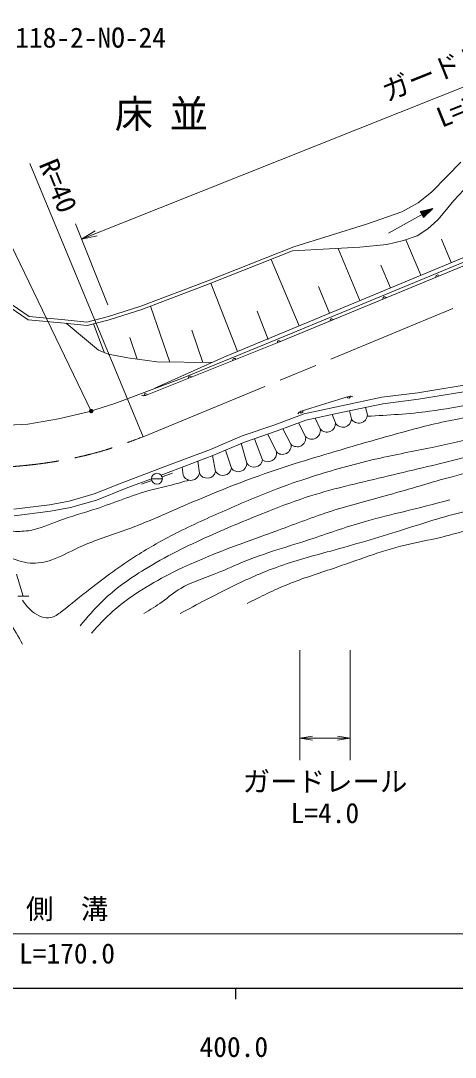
# Model space of a CAD drawing. Units: millimetres, scale not verified. Extents: x 40000 to 680000, y 20000 to 380000.
# Drawn here: x 448451 to 487992, y 198715 to 293120 of the extents above; entities that cross this region are included whole.
import ezdxf
from ezdxf.enums import TextEntityAlignment as Align

# ---------------------------------------------------------------- set-up
doc = ezdxf.new("R2010")
doc.units = ezdxf.units.MM
doc.header["$LTSCALE"] = 1000
doc.linetypes.add('CHAIN', pattern=[18.5, 12, -1.5, 3.5, -1.5])
for name, color, linetype, lineweight in [('M-BGD', 7, 'Continuous', 13), ('M-BMK', 2, 'CHAIN', 13), ('M-STR-HTXT', 7, 'Continuous', 13), ('M-STR-STR3', 7, 'Continuous', 13), ('M-STR-STRC', 7, 'Continuous', 13), ('M-TTL', 2, 'Continuous', 140), ('M-TTL-BAND', 7, 'Continuous', 25), ('M-TTL-TXT', 7, 'Continuous', 13)]:
    doc.layers.add(name, color=color, linetype=linetype, lineweight=lineweight)
doc.styles.add('ＭＳ ゴシック', font='')
doc.styles.get('ＭＳ ゴシック').set_extended_font_data('MS Gothic')

# ---------------------------------------------------------------- blocks, each defined once
blk = doc.blocks.new('filled_dot')
at = {"color": 0, "linetype": 'Continuous', "lineweight": -2, "const_width": 1.25}
blk.add_lwpolyline([(-0.625, 0, 1), (0.625, 0, 1)], format="xyb", close=True, dxfattribs=at)
blk = doc.blocks.new('open_arrow')
at = {"color": 0, "linetype": 'Continuous', "lineweight": -2}
blk.add_lwpolyline([(7.5, 1.25), (0, 0), (7.5, -1.25)], dxfattribs=at)

msp = doc.modelspace()

# ---------------------------------------------------------------- linework, layer by layer
at = {"layer": 'M-BGD'}
for p, q in [((466925, 262472), (522719, 285699)), ((471827, 264109), (519922, 284056)), ((520039, 283780), (471941, 263832)), ((487233, 278942), (488489, 280237)), ((485862, 277534), (487233, 278942)), ((487877, 276759), (488774, 277727)), ((484605, 276543), (485862, 277534)), ((487052, 275754), (487877, 276759)), ((479922, 274601), (483120, 275706)), ((481911, 273785), (485954, 276026)), ((483120, 275706), (484605, 276543)), ((485954, 276026), (484789, 275735)), ((484789, 275735), (485090, 275192)), ((484808, 275740), (485105, 275206)), ((484839, 275748), (485127, 275227)), ((484869, 275755), (485149, 275249)), ((484899, 275763), (485172, 275271)), ((484929, 275770), (485194, 275292)), ((484959, 275778), (485216, 275314)), ((484989, 275785), (485239, 275335)), ((485019, 275793), (485261, 275357)), ((485050, 275800), (485283, 275378)), ((485080, 275808), (485306, 275400)), ((485954, 276026), (485090, 275192)), ((485110, 275815), (485328, 275422)), ((485140, 275823), (485350, 275443)), ((485170, 275830), (485373, 275465)), ((485200, 275838), (485395, 275486)), ((485230, 275845), (485417, 275508)), ((485261, 275853), (485440, 275529)), ((485291, 275860), (485462, 275551)), ((485321, 275868), (485484, 275573)), ((485351, 275875), (485507, 275594)), ((485381, 275883), (485529, 275616)), ((485411, 275890), (485551, 275637)), ((485441, 275898), (485574, 275659)), ((485471, 275905), (485596, 275681)), ((485502, 275913), (485619, 275702)), ((485532, 275921), (485641, 275724)), ((485562, 275928), (485663, 275745)), ((485592, 275936), (485686, 275767)), ((485622, 275943), (485708, 275788)), ((485652, 275951), (485730, 275810)), ((485682, 275958), (485753, 275832)), ((485713, 275966), (485775, 275853)), ((485743, 275973), (485797, 275875)), ((485773, 275981), (485820, 275896)), ((485833, 275996), (485864, 275939)), ((486406, 275001), (487052, 275754)), ((485510, 274176), (486406, 275001)), ((473301, 272515), (479922, 274601)), ((484541, 273530), (485510, 274176)), ((481778, 272740), (483285, 273099)), ((483285, 273099), (484541, 273530)), ((483507, 273175), (484856, 269936)), ((486735, 273229), (487625, 271089)), ((465479, 269444), (473301, 272515)), ((465588, 269164), (473192, 272150)), ((473192, 272150), (479303, 272489)), ((477339, 272380), (479317, 267630)), ((479303, 272489), (481778, 272740)), ((471253, 271388), (473777, 265324)), ((481222, 270859), (482086, 268783)), ((459377, 267109), (465479, 269444)), ((459477, 266826), (465588, 269164)), ((465740, 269224), (468186, 262996)), ((475535, 268908), (476547, 266477)), ((446904, 267407), (449116, 265876)), ((447092, 267642), (449222, 266168)), ((456429, 266168), (459377, 267109)), ((456511, 265879), (459477, 266826)), ((460265, 267128), (462031, 262029)), ((469970, 266658), (470978, 264093)), ((449116, 265876), (452428, 265582)), ((449222, 266168), (452457, 265881)), ((452428, 265582), (454485, 265372)), ((452457, 265881), (454463, 265676)), ((452580, 265569), (454436, 264026)), ((454463, 265676), (456429, 266168)), ((454485, 265372), (456511, 265879)), ((455087, 265523), (456028, 262919)), ((464027, 264944), (465030, 261989)), ((454436, 264026), (455532, 263120)), ((458378, 264267), (459057, 262286)), ((471941, 263832), (459811, 258999)), ((463070, 260542), (471827, 264109)), ((455532, 263120), (456417, 262762)), ((456417, 262762), (458187, 262404)), ((460668, 259641), (466925, 262472)), ((458187, 262404), (460843, 262045)), ((460843, 262045), (465835, 261978)), ((457017, 258272), (463070, 260542)), ((484577, 259236), (490151, 260148)), ((473974, 257549), (478292, 258899)), ((477628, 258043), (481311, 258827)), ((481311, 258827), (484577, 259236)), ((484662, 258642), (490251, 259556)), ((454611, 257488), (457017, 258272)), ((474230, 257322), (477628, 258043)), ((477753, 257456), (481411, 258235)), ((480005, 257218), (479831, 257899)), ((481411, 258235), (484662, 258642)), ((449098, 256380), (451882, 256866)), ((451882, 256866), (454611, 257488)), ((471589, 256328), (474230, 257322)), ((474399, 256745), (477753, 257456)), ((475702, 255937), (475237, 256923)), ((477088, 256496), (476782, 257250)), ((478551, 256848), (478363, 257586)), ((446665, 256245), (449098, 256380)), ((468597, 255307), (471589, 256328)), ((471791, 255763), (474399, 256745)), ((473040, 254558), (472311, 255958)), ((474371, 255251), (473725, 256491)), ((465708, 254084), (468597, 255307)), ((468811, 254747), (471791, 255763)), ((470459, 253129), (469715, 255055)), ((471724, 253850), (470933, 255470)), ((461892, 252632), (465708, 254084)), ((465932, 253527), (468811, 254747)), ((467620, 252361), (467086, 254016)), ((469027, 252827), (468503, 254642)), ((462104, 252071), (465932, 253527)), ((464712, 251921), (464566, 253008)), ((466188, 252063), (465894, 253511)), ((457823, 251106), (461892, 252632)), ((461216, 251738), (462104, 252071)), ((463226, 251721), (463126, 252460)), ((458040, 250547), (460342, 251410)), ((460372, 251231), (459432, 250901)), ((460342, 251405), (461342, 251405)), ((461312, 251571), (462262, 251901)), ((455135, 250031), (457823, 251106)), ((455330, 249463), (458040, 250547)), ((451073, 249040), (452854, 249370)), ((452854, 249370), (455135, 250031)), ((452993, 248785), (455330, 249463)), ((447828, 248643), (451073, 249040)), ((447844, 248040), (451164, 248447)), ((451164, 248447), (452993, 248785)), ((448077, 242717), (448677, 240717)), ((448177, 240717), (449177, 240717))]:
    msp.add_line(p, q, dxfattribs=at)
msp.add_circle((460842, 251405), 500, dxfattribs=at)
for centre, radius, start, end in [((486370, 269816), 150, 22.52572, 202.52572), ((481561, 267821), 150, 22.52572, 202.52572), ((476751, 265827), 150, 22.52572, 202.52572), ((471941, 263832), 150, 22.52572, 201.7227), ((467898, 262221), 150, 21.7227, 201.7227), ((463854, 260610), 150, 21.7227, 201.7227), ((459626, 259464), 500, 246.7227, 291.7227), ((459811, 258999), 150, 21.7227, 201.7227), ((478292, 258899), 150, 197.37225, 17.37225), ((478441, 258422), 500, 62.37225, 107.37225), ((474124, 257071), 500, 107.37225, 152.37225), ((473974, 257549), 150, 197.37225, 17.37225), ((477770, 256875), 781, 209.05059, 358.03335), ((479224, 257245), 781, 210.55376, 358.03335), ((474935, 255791), 781, 223.76788, 10.73522), ((476309, 256429), 781, 219.04931, 4.9037), ((473604, 255098), 781, 223.76788, 11.24747), ((472274, 254405), 781, 225.27283, 11.24747), ((469687, 253245), 781, 212.37362, 351.40325), ((470951, 253735), 781, 230.95061, 8.47529), ((465427, 252237), 781, 203.91086, 347.09741), ((466848, 252481), 781, 212.37898, 351.17795), ((468246, 252829), 781, 216.76121, 359.85321), ((463940, 252038), 781, 203.91086, 351.39045)]:
    msp.add_arc(centre, radius, start, end, dxfattribs=at)
for points, knots in [([(537127, 276743), (535064, 275487), (533000, 274232), (531267, 272589), (530415, 271782), (529643, 270882), (528771, 270093), (527979, 269378), (527105, 268755), (526215, 268162), (524408, 266957), (522534, 265876), (520718, 264685), (519771, 264064), (518841, 263414), (517835, 262902), (516750, 262349), (515578, 261959), (514388, 261683), (512698, 261292), (510971, 261134), (509247, 260970), (507104, 260766), (504965, 260553), (502828, 260316), (499786, 259979), (496747, 259595), (493734, 259038), (491038, 258541), (488364, 257906), (485651, 257553), (483776, 257309), (481883, 257199), (479990, 257090)], [0, 0, 0, 0, 1, 1, 1, 2, 2, 2, 3, 3, 3, 4, 4, 4, 5, 5, 5, 6, 6, 6, 7, 7, 7, 8, 8, 8, 9, 9, 9, 10, 10, 10, 11, 11, 11, 11]), ([(448610, 240334), (448890, 239959), (449169, 239585), (449524, 239296), (449768, 239098), (450047, 238940), (450355, 238839), (450626, 238749), (450919, 238703), (451186, 238756), (451537, 238824), (451843, 239061), (452142, 239296), (453051, 240009), (453892, 240695), (454759, 241373), (456112, 242430), (457528, 243469), (458997, 244406), (460157, 245145), (461349, 245821), (462570, 246442), (464038, 247188), (465547, 247855), (467057, 248519), (468639, 249214), (470221, 249905), (471835, 250513), (472999, 250952), (474179, 251347), (475367, 251718), (477186, 252287), (479023, 252801), (480881, 253224), (482539, 253602), (484213, 253908), (485878, 254253), (487336, 254554), (488788, 254885), (490241, 255208), (491850, 255567), (493461, 255916), (495082, 256220), (496522, 256490), (497970, 256725), (499423, 256912), (501123, 257131), (502830, 257285), (504536, 257465), (505949, 257614), (507361, 257781), (508777, 257854), (510433, 257940), (512093, 257899), (513757, 257909), (514285, 257912), (514813, 257920), (515336, 257992), (515802, 258056), (516263, 258170), (516707, 258324), (518041, 258788), (519221, 259610), (520404, 260402), (521842, 261363), (523286, 262279), (524684, 263269), (526175, 264324), (527613, 265464), (529088, 266551), (530295, 267440), (531527, 268293), (532744, 269168), (533955, 270039), (535152, 270931), (536400, 271744), (537221, 272279), (538064, 272781), (538908, 273282)], [0, 0, 0, 0, 1, 1, 1, 2, 2, 2, 3, 3, 3, 4, 4, 4, 5, 5, 5, 6, 6, 6, 7, 7, 7, 8, 8, 8, 9, 9, 9, 10, 10, 10, 11, 11, 11, 12, 12, 12, 13, 13, 13, 14, 14, 14, 15, 15, 15, 16, 16, 16, 17, 17, 17, 18, 18, 18, 19, 19, 19, 20, 20, 20, 21, 21, 21, 22, 22, 22, 23, 23, 23, 24, 24, 24, 25, 25, 25, 26, 26, 26, 26]), ([(454884, 237343), (455515, 238029), (456146, 238716), (456837, 239337), (457764, 240172), (458800, 240888), (459870, 241539), (460788, 242098), (461732, 242608), (462695, 243076), (465659, 244519), (468801, 245572), (471900, 246720), (473505, 247315), (475098, 247936), (476724, 248458), (478443, 249010), (480197, 249451), (481938, 249937), (483865, 250475), (485776, 251067), (487706, 251594), (489990, 252216), (492302, 252746), (494638, 253124), (495758, 253305), (496883, 253451), (498011, 253572), (499615, 253742), (501223, 253861), (502830, 254003), (505466, 254238), (508096, 254538), (510724, 254834), (512638, 255050), (514551, 255263), (516457, 255582), (517710, 255792), (518961, 256048), (520155, 256455), (522217, 257158), (524113, 258313), (525972, 259488), (527837, 260666), (529665, 261864), (531498, 263061), (534652, 265121), (537821, 267178), (540989, 269235)], [0, 0, 0, 0, 1, 1, 1, 2, 2, 2, 3, 3, 3, 4, 4, 4, 5, 5, 5, 6, 6, 6, 7, 7, 7, 8, 8, 8, 9, 9, 9, 10, 10, 10, 11, 11, 11, 12, 12, 12, 13, 13, 13, 14, 14, 14, 15, 15, 15, 16, 16, 16, 16]), ([(429771, 249682), (430948, 249368), (432124, 249054), (433305, 248756), (434340, 248495), (435379, 248246), (436410, 247972), (437295, 247736), (438174, 247482), (439056, 247233), (440419, 246848), (441789, 246476), (443102, 245949), (443927, 245617), (444729, 245224), (445553, 244898), (446120, 244674), (446697, 244482), (447278, 244276), (447940, 244042), (448607, 243789), (449298, 243731), (449961, 243677), (450646, 243802), (451285, 244020), (452117, 244303), (452872, 244741), (453658, 245110), (454977, 245729), (456385, 246152), (457761, 246649), (459657, 247333), (461493, 248158), (463340, 248957), (465581, 249927), (467839, 250861), (470137, 251682), (472564, 252550), (475037, 253293), (477510, 254023), (479451, 254595), (481392, 255160), (483345, 255690), (485000, 256139), (486663, 256563), (488347, 256876), (489799, 257146), (491268, 257333), (492739, 257485), (494672, 257685), (496610, 257824), (498542, 258030), (500918, 258284), (503285, 258640), (505659, 258896), (507568, 259101), (509482, 259242), (511398, 259441), (512945, 259601), (514493, 259799), (515982, 260242), (516998, 260544), (517987, 260960), (518900, 261493), (520049, 262163), (521080, 263018), (522138, 263833), (524346, 265534), (526673, 267056), (528999, 268578)], [0, 0, 0, 0, 1, 1, 1, 2, 2, 2, 3, 3, 3, 4, 4, 4, 5, 5, 5, 6, 6, 6, 7, 7, 7, 8, 8, 8, 9, 9, 9, 10, 10, 10, 11, 11, 11, 12, 12, 12, 13, 13, 13, 14, 14, 14, 15, 15, 15, 16, 16, 16, 17, 17, 17, 18, 18, 18, 19, 19, 19, 20, 20, 20, 21, 21, 21, 22, 22, 22, 23, 23, 23, 23]), ([(388844, 263140), (389383, 262779), (389922, 262419), (390485, 262105), (391524, 261527), (392647, 261108), (393768, 260693), (396419, 259709), (399057, 258745), (401703, 257784), (403950, 256969), (406202, 256156), (408434, 255291), (409830, 254751), (411219, 254190), (412589, 253588), (414392, 252796), (416163, 251932), (417948, 251095), (419454, 250389), (420970, 249703), (422518, 249101), (424440, 248354), (426411, 247736), (428377, 247107), (429825, 246643), (431272, 246172), (432739, 245777), (434203, 245383), (435687, 245065), (437150, 244665), (438386, 244326), (439607, 243929), (440799, 243450), (441704, 243087), (442593, 242677), (443417, 242162), (444161, 241697), (444853, 241147), (445494, 240542), (446204, 239873), (446852, 239138), (447405, 238340), (447847, 237702), (448229, 237024), (448610, 236346)], [0, 0, 0, 0, 1, 1, 1, 2, 2, 2, 3, 3, 3, 4, 4, 4, 5, 5, 5, 6, 6, 6, 7, 7, 7, 8, 8, 8, 9, 9, 9, 10, 10, 10, 11, 11, 11, 12, 12, 12, 13, 13, 13, 14, 14, 14, 15, 15, 15, 15]), ([(462944, 239129), (464513, 239964), (466082, 240799), (467681, 241581), (469025, 242239), (470389, 242859), (471794, 243367), (473383, 243942), (475023, 244373), (476655, 244821), (478786, 245408), (480904, 246026), (483012, 246691), (484969, 247309), (486917, 247968), (488911, 248436), (490435, 248794), (491985, 249040), (493523, 249350), (495605, 249770), (497663, 250308), (499755, 250638), (502234, 251029), (504760, 251127), (507275, 251178), (508662, 251206), (510046, 251220), (511430, 251261), (512734, 251300), (514039, 251364), (515336, 251511), (517031, 251702), (518714, 252035), (520363, 252466), (521807, 252844), (523226, 253296), (524642, 253796), (526100, 254310), (527555, 254874), (528839, 255707), (529630, 256220), (530356, 256836), (531082, 257452)], [0, 0, 0, 0, 1, 1, 1, 2, 2, 2, 3, 3, 3, 4, 4, 4, 5, 5, 5, 6, 6, 6, 7, 7, 7, 8, 8, 8, 9, 9, 9, 10, 10, 10, 11, 11, 11, 12, 12, 12, 13, 13, 13, 14, 14, 14, 14]), ([(453845, 238008), (454514, 238793), (455183, 239579), (455923, 240293), (457059, 241390), (458363, 242316), (459715, 243147), (461600, 244305), (463580, 245279), (465590, 246182), (467398, 246994), (469231, 247750), (471076, 248478), (472310, 248964), (473549, 249438), (474811, 249839), (475977, 250210), (477163, 250518), (478352, 250812), (480718, 251398), (483094, 251929), (485463, 252508), (488018, 253132), (490565, 253810), (493158, 254226), (494712, 254474), (496282, 254629), (497844, 254834), (499787, 255090), (501718, 255425), (503661, 255665), (505042, 255836), (506429, 255958), (507815, 256081)], [0, 0, 0, 0, 1, 1, 1, 2, 2, 2, 3, 3, 3, 4, 4, 4, 5, 5, 5, 6, 6, 6, 7, 7, 7, 8, 8, 8, 9, 9, 9, 10, 10, 10, 11, 11, 11, 11]), ([(438908, 248812), (440136, 248401), (441363, 247991), (442609, 247617), (444291, 247113), (446005, 246677), (447762, 246617), (448290, 246599), (448822, 246614), (449337, 246706), (450227, 246864), (451067, 247248), (451922, 247568), (453040, 247986), (454184, 248294), (455310, 248667), (456959, 249213), (458569, 249898), (460243, 250361), (460912, 250546), (461591, 250695), (462264, 250866), (462768, 250994), (463269, 251135), (463769, 251275)], [0, 0, 0, 0, 1, 1, 1, 2, 2, 2, 3, 3, 3, 4, 4, 4, 5, 5, 5, 6, 6, 6, 7, 7, 7, 8, 8, 8, 8]), ([(459649, 239128), (460213, 239470), (460776, 239812), (461313, 240198), (461879, 240604), (462415, 241059), (463007, 241416), (463940, 241979), (465011, 242299), (466038, 242700), (466884, 243031), (467701, 243418), (468534, 243764), (470643, 244640), (472859, 245256), (475038, 245968), (476665, 246499), (478272, 247084), (479915, 247550), (481025, 247865), (482151, 248126), (483274, 248400), (484685, 248743), (486089, 249106), (487494, 249470)], [0, 0, 0, 0, 1, 1, 1, 2, 2, 2, 3, 3, 3, 4, 4, 4, 5, 5, 5, 6, 6, 6, 7, 7, 7, 8, 8, 8, 8]), ([(469052, 240043), (470270, 240660), (471489, 241277), (472749, 241788), (474106, 242340), (475512, 242770), (476904, 243243), (479073, 243980), (481208, 244822), (483427, 245362), (484500, 245623), (485592, 245813), (486668, 246068), (488799, 246573), (490864, 247332), (492983, 247896), (494309, 248249), (495656, 248526), (497013, 248727), (498349, 248925), (499696, 249050), (501043, 249142), (503464, 249309), (505889, 249371), (508314, 249433)], [0, 0, 0, 0, 1, 1, 1, 2, 2, 2, 3, 3, 3, 4, 4, 4, 5, 5, 5, 6, 6, 6, 7, 7, 7, 8, 8, 8, 8])]:
    msp.add_open_spline(points, degree=3, knots=knots, dxfattribs=at)
at = {"layer": 'M-BMK'}
msp.add_line((459589, 255228), (522023, 281088), dxfattribs=at)
msp.add_open_spline([(439961, 252784), (440036, 252775), (440110, 252766), (440184, 252757), (440352, 252736), (440519, 252714), (440686, 252694), (440853, 252674), (441021, 252655), (441189, 252637), (441356, 252620), (441524, 252603), (441692, 252587), (442850, 252479), (444014, 252422), (445177, 252423), (447131, 252424), (449084, 252592), (451019, 252886), (452866, 253166), (454697, 253561), (456475, 254121), (457525, 254452), (458557, 254840), (459589, 255228)], degree=3, knots=[0, 0, 0, 0, 1, 1, 1, 2, 2, 2, 3, 3, 3, 4, 4, 4, 5, 5, 5, 6, 6, 6, 7, 7, 7, 8, 8, 8, 8], dxfattribs=at)
at = {"layer": 'M-STR-HTXT'}
msp.add_line((449286, 280129), (459599, 255232), dxfattribs=at)
at = {"layer": 'M-STR-STR3'}
for p, q in [((473839, 235778), (473839, 225778)), ((478440, 235778), (478440, 225778)), ((473839, 227778), (478440, 227778)), ((371580, 209966), (533769, 209966))]:
    msp.add_line(p, q, dxfattribs=at)
at = {"layer": 'M-STR-STRC'}
msp.add_line((454868, 257572), (443305, 281502), dxfattribs=at)
at = {"layer": 'M-TTL-BAND'}
for p, q in [((40000, 205000), (579000, 205000)), ((468000, 205000), (468000, 204000))]:
    msp.add_line(p, q, dxfattribs=at)
at = {"layer": 'M-TTL-TXT'}
for p, q in [((524482, 301320), (453981, 273232)), ((453426, 274626), (456367, 267243))]:
    msp.add_line(p, q, dxfattribs=at)

# ---------------------------------------------------------------- block references
at = {"layer": 'M-STR-STR3', "xscale": 155, "yscale": 155}
msp.add_blockref('open_arrow', (473839, 227778), dxfattribs=at)
at = {"layer": 'M-STR-STR3', "xscale": 155, "yscale": 155, "rotation": 180}
msp.add_blockref('open_arrow', (478440, 227778), dxfattribs=at)
at = {"layer": 'M-STR-STRC', "xscale": 160, "yscale": 160, "rotation": 115.8}
msp.add_blockref('filled_dot', (454868, 257572), dxfattribs=at)
at = {"layer": 'M-TTL-TXT', "xscale": 193, "yscale": 193, "rotation": 21.7}
msp.add_blockref('open_arrow', (453981, 273232), dxfattribs=at)

# ---------------------------------------------------------------- texts
at = {"layer": 'M-STR-HTXT', "style": 'ＭＳ ゴシック'}
msp.add_text('R=40', height=1833, rotation=292.343, dxfattribs=at).set_placement((450915, 280399), align=Align.MIDDLE_LEFT)
at = {"layer": 'M-STR-STR3', "style": 'ＭＳ ゴシック'}
for s, p in [('ガードレール', (481983, 285218)), ('L=76.0', (486965, 282846))]:
    msp.add_text(s, height=1833, rotation=21.939, dxfattribs=at).set_placement(p, align=Align.BOTTOM_LEFT)
for s, p in [('ガードレール', (468640, 222365)), ('L=4.0', (473015, 219495)), ('側\u3000溝', (448925, 210762)), ('L=170.0', (448300, 206703))]:
    msp.add_text(s, height=1833, dxfattribs=at).set_placement(p, align=Align.BOTTOM_LEFT)
at = {"layer": 'M-STR-STRC', "style": 'ＭＳ ゴシック'}
msp.add_text('118-2-NO-24', height=1833, dxfattribs=at).set_placement((447953, 290120), align=Align.BOTTOM_LEFT)
at = {"layer": 'M-TTL', "color": 7, "insert": (456997, 284486), "char_height": 2566, "attachment_point": 4, "style": 'ＭＳ ゴシック'}
msp.add_mtext('\\T1.43;床並', dxfattribs=at)
at = {"layer": 'M-TTL-BAND', "style": 'ＭＳ ゴシック'}
msp.add_text('400.0', height=1833, dxfattribs=at).set_placement((467844, 198195), align=Align.BOTTOM_CENTER)

doc.saveas('drawing.dxf')
